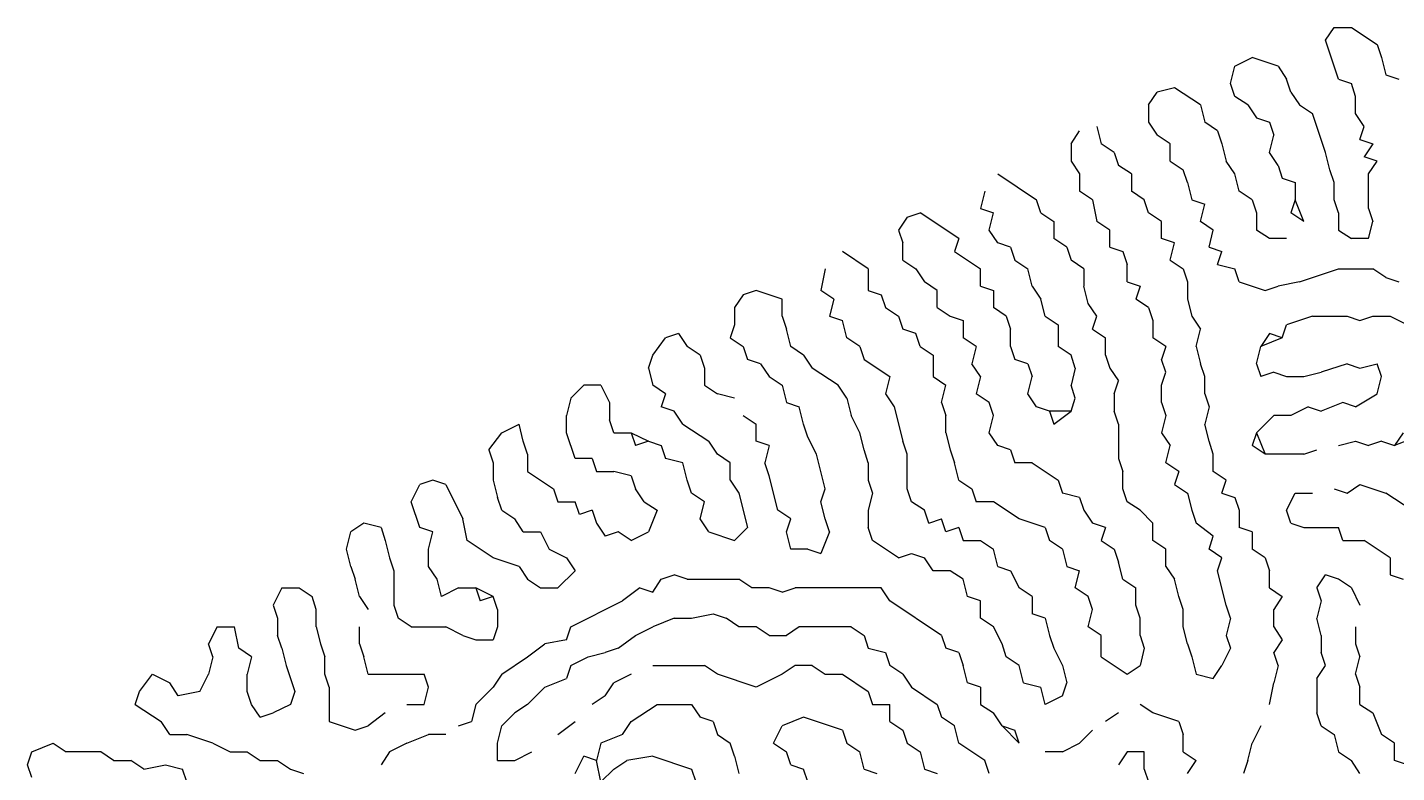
# Model space of a CAD drawing. Extents: x 15 to 2853, y 44 to 1438.
# Drawn here: x 702 to 1019.5, y 1128.2 to 1301 of the extents above; entities that cross this region are included whole.
import ezdxf

# ---------------------------------------------------------------- set-up
doc = ezdxf.new("R2010")
doc.units = 0
doc.layers.add('SKETCH', color=1, linetype='CONTINUOUS')

msp = doc.modelspace()

# ---------------------------------------------------------------- linework, layer by layer
at = {"layer": 'SKETCH'}
for p, q in [((1003, 1298), (1005, 1301)), ((1005, 1301), (1009, 1301)), ((1009, 1301), (1015, 1297)), ((1006, 1289), (1003, 1298)), ((1015, 1297), (1016, 1294)), ((982, 1292), (986, 1294)), ((992, 1292), (986, 1294)), ((1016, 1294), (1017, 1290)), ((981, 1288), (982, 1292)), ((992, 1292), (994, 1289)), ((1017, 1290), (1020, 1289)), ((962, 1283), (964, 1286)), ((968, 1287), (964, 1286)), ((974, 1283), (968, 1287)), ((982, 1285), (981, 1288)), ((995, 1286), (994, 1289)), ((995, 1286), (997, 1283)), ((1006, 1289), (1009, 1288)), ((1010, 1285), (1009, 1288)), ((962, 1283), (962, 1279)), ((974, 1283), (975, 1279)), ((985, 1283), (982, 1285)), ((985, 1283), (987, 1280)), ((997, 1283), (1000, 1281)), ((1010, 1281), (1010, 1285)), ((987, 1280), (990, 1279)), ((1003, 1272), (1000, 1281)), ((1012, 1278), (1010, 1281)), ((944, 1274), (946, 1277)), ((950, 1278), (951, 1274)), ((962, 1279), (964, 1276)), ((978, 1277), (975, 1279)), ((978, 1277), (979, 1274)), ((990, 1279), (991, 1276)), ((1011, 1275), (1012, 1278)), ((944, 1274), (944, 1270)), ((954, 1272), (951, 1274)), ((967, 1274), (964, 1276)), ((967, 1270), (967, 1274)), ((979, 1274), (980, 1270)), ((990, 1272), (991, 1276)), ((1011, 1275), (1014, 1274)), ((1014, 1274), (1012, 1271)), ((944, 1270), (946, 1267)), ((954, 1272), (955, 1269)), ((967, 1270), (970, 1268)), ((982, 1267), (980, 1270)), ((992, 1269), (990, 1272)), ((1004, 1268), (1003, 1272)), ((1015, 1270), (1012, 1271)), ((1013, 1267), (1015, 1270)), ((927, 1267), (936, 1261)), ((946, 1267), (946, 1263)), ((958, 1267), (955, 1269)), ((958, 1267), (958, 1263)), ((971, 1265), (970, 1268)), ((983, 1263), (982, 1267)), ((992, 1269), (993, 1266)), ((1005, 1265), (1004, 1268)), ((1013, 1259), (1013, 1267)), ((971, 1265), (972, 1261)), ((993, 1266), (996, 1265)), ((996, 1265), (996, 1261)), ((1005, 1261), (1005, 1265)), ((924, 1263), (923, 1259)), ((937, 1258), (936, 1261)), ((949, 1261), (946, 1263)), ((949, 1261), (950, 1256)), ((961, 1261), (958, 1263)), ((962, 1258), (961, 1261)), ((972, 1261), (975, 1260)), ((986, 1261), (983, 1263)), ((986, 1261), (987, 1258)), ((996, 1261), (995, 1258)), ((998, 1256), (996, 1261)), ((1006, 1258), (1005, 1261)), ((906, 1257), (909, 1258)), ((918, 1252), (909, 1258)), ((923, 1259), (926, 1258)), ((925, 1254), (926, 1258)), ((937, 1258), (940, 1256)), ((965, 1256), (962, 1258)), ((974, 1256), (975, 1260)), ((987, 1258), (987, 1254)), ((998, 1256), (995, 1258)), ((1006, 1258), (1006, 1254)), ((1013, 1259), (1014, 1256)), ((906, 1257), (904, 1254)), ((940, 1256), (940, 1252)), ((953, 1254), (950, 1256)), ((965, 1252), (965, 1256)), ((977, 1254), (974, 1256)), ((1013, 1252), (1014, 1256)), ((904, 1254), (905, 1251)), ((905, 1247), (905, 1251)), ((918, 1252), (917, 1249)), ((927, 1251), (925, 1254)), ((930, 1250), (927, 1251)), ((943, 1250), (940, 1252)), ((953, 1250), (953, 1254)), ((968, 1251), (965, 1252)), ((967, 1247), (968, 1251)), ((976, 1250), (977, 1254)), ((990, 1252), (987, 1254)), ((994, 1252), (990, 1252)), ((1006, 1254), (1009, 1252)), ((1013, 1252), (1009, 1252)), ((897, 1245), (891, 1249)), ((917, 1249), (923, 1245)), ((930, 1250), (931, 1247)), ((943, 1250), (944, 1247)), ((953, 1250), (956, 1249)), ((956, 1249), (957, 1246)), ((976, 1250), (979, 1249)), ((978, 1246), (979, 1249)), ((887, 1245), (886, 1240)), ((897, 1245), (897, 1240)), ((905, 1247), (908, 1245)), ((908, 1245), (910, 1242)), ((923, 1241), (923, 1245)), ((931, 1247), (934, 1245)), ((935, 1241), (934, 1245)), ((947, 1245), (944, 1247)), ((947, 1245), (947, 1241)), ((957, 1242), (957, 1246)), ((967, 1247), (970, 1245)), ((970, 1245), (971, 1242)), ((978, 1246), (982, 1245)), ((983, 1242), (982, 1245)), ((997, 1242), (1006, 1245)), ((1006, 1245), (1014, 1245)), ((1017, 1243), (1014, 1245)), ((913, 1240), (910, 1242)), ((957, 1242), (960, 1241)), ((971, 1242), (971, 1238)), ((983, 1242), (989, 1240)), ((997, 1242), (992, 1241)), ((1017, 1243), (1020, 1242)), ((868, 1239), (866, 1236)), ((871, 1240), (868, 1239)), ((877, 1238), (871, 1240)), ((889, 1238), (886, 1240)), ((897, 1240), (900, 1239)), ((900, 1239), (901, 1236)), ((913, 1236), (913, 1240)), ((923, 1241), (926, 1240)), ((926, 1240), (926, 1236)), ((935, 1241), (937, 1238)), ((948, 1237), (947, 1241)), ((960, 1241), (959, 1238)), ((989, 1240), (992, 1241)), ((866, 1236), (866, 1232)), ((877, 1234), (877, 1238)), ((889, 1238), (888, 1234)), ((901, 1236), (904, 1234)), ((913, 1236), (916, 1234)), ((929, 1234), (926, 1236)), ((938, 1234), (937, 1238)), ((950, 1234), (948, 1237)), ((962, 1236), (959, 1238)), ((962, 1236), (963, 1233)), ((971, 1238), (972, 1234)), ((866, 1232), (865, 1229)), ((877, 1234), (878, 1231)), ((888, 1234), (891, 1233)), ((892, 1229), (891, 1233)), ((904, 1234), (905, 1231)), ((916, 1234), (919, 1233)), ((919, 1233), (919, 1229)), ((929, 1234), (930, 1231)), ((938, 1234), (941, 1232)), ((941, 1232), (941, 1227)), ((949, 1231), (950, 1234)), ((963, 1233), (963, 1229)), ((972, 1234), (974, 1231)), ((993, 1229), (994, 1232)), ((1000, 1234), (994, 1232)), ((1000, 1234), (1008, 1234)), ((1008, 1234), (1011, 1233)), ((1011, 1233), (1014, 1234)), ((1014, 1234), (1018, 1234)), ((1018, 1234), (1022, 1232)), ((847, 1225), (850, 1229)), ((853, 1230), (850, 1229)), ((853, 1230), (855, 1227)), ((865, 1229), (868, 1227)), ((879, 1227), (878, 1231)), ((895, 1227), (892, 1229)), ((908, 1230), (905, 1231)), ((909, 1227), (908, 1230)), ((922, 1227), (919, 1229)), ((930, 1227), (930, 1231)), ((949, 1231), (952, 1229)), ((952, 1225), (952, 1229)), ((966, 1227), (963, 1229)), ((973, 1227), (974, 1231)), ((990, 1230), (988, 1227)), ((993, 1229), (988, 1227)), ((993, 1229), (990, 1230)), ((858, 1225), (855, 1227)), ((868, 1227), (869, 1224)), ((882, 1225), (879, 1227)), ((895, 1227), (896, 1224)), ((909, 1227), (912, 1225)), ((922, 1227), (921, 1223)), ((930, 1227), (931, 1224)), ((944, 1225), (941, 1227)), ((966, 1227), (965, 1224)), ((973, 1227), (974, 1223)), ((987, 1223), (988, 1227)), ((846, 1222), (847, 1225)), ((858, 1225), (859, 1222)), ((872, 1223), (869, 1224)), ((872, 1223), (874, 1220)), ((882, 1225), (884, 1222)), ((896, 1224), (902, 1220)), ((912, 1225), (912, 1220)), ((923, 1220), (921, 1223)), ((934, 1223), (931, 1224)), ((934, 1223), (935, 1220)), ((945, 1222), (944, 1225)), ((952, 1225), (953, 1222)), ((966, 1221), (965, 1224)), ((975, 1220), (974, 1223)), ((987, 1223), (988, 1220)), ((1008, 1223), (1002, 1221)), ((1008, 1223), (1011, 1222)), ((1011, 1222), (1015, 1223)), ((1016, 1220), (1015, 1223)), ((846, 1222), (847, 1218)), ((859, 1222), (859, 1218)), ((874, 1220), (877, 1218)), ((890, 1218), (884, 1222)), ((902, 1220), (901, 1216)), ((912, 1220), (915, 1218)), ((923, 1220), (922, 1216)), ((934, 1216), (935, 1220)), ((945, 1222), (944, 1218)), ((953, 1222), (955, 1219)), ((965, 1218), (966, 1221)), ((975, 1216), (975, 1220)), ((991, 1221), (988, 1220)), ((991, 1221), (994, 1220)), ((994, 1220), (998, 1220)), ((998, 1220), (1002, 1221)), ((1015, 1216), (1016, 1220)), ((828, 1215), (831, 1218)), ((835, 1218), (831, 1218)), ((835, 1218), (837, 1214)), ((850, 1216), (847, 1218)), ((859, 1218), (862, 1216)), ((877, 1218), (878, 1214)), ((892, 1215), (890, 1218)), ((914, 1214), (915, 1218)), ((945, 1215), (944, 1218)), ((954, 1216), (955, 1219)), ((965, 1214), (965, 1218)), ((828, 1215), (827, 1211)), ((837, 1214), (837, 1210)), ((850, 1216), (849, 1213)), ((852, 1212), (849, 1213)), ((866, 1215), (862, 1216)), ((878, 1214), (881, 1213)), ((882, 1209), (881, 1213)), ((892, 1215), (893, 1211)), ((901, 1216), (903, 1213)), ((903, 1213), (905, 1205)), ((914, 1214), (915, 1211)), ((925, 1214), (922, 1216)), ((926, 1211), (925, 1214)), ((936, 1213), (934, 1216)), ((939, 1212), (936, 1213)), ((944, 1212), (945, 1215)), ((954, 1216), (954, 1212)), ((965, 1214), (966, 1211)), ((975, 1216), (976, 1213)), ((976, 1213), (975, 1209)), ((999, 1213), (995, 1211)), ((999, 1213), (1002, 1212)), ((1007, 1214), (1002, 1212)), ((1010, 1213), (1007, 1214)), ((1010, 1213), (1015, 1216)), ((827, 1207), (827, 1211)), ((838, 1207), (837, 1210)), ((854, 1209), (852, 1212)), ((868, 1211), (871, 1209)), ((895, 1207), (893, 1211)), ((915, 1207), (915, 1211)), ((925, 1207), (926, 1211)), ((939, 1212), (940, 1209)), ((944, 1212), (939, 1212)), ((940, 1209), (944, 1212)), ((955, 1209), (954, 1212)), ((966, 1211), (965, 1207)), ((991, 1211), (987, 1207)), ((995, 1211), (991, 1211)), ((809, 1203), (812, 1207)), ((812, 1207), (816, 1209)), ((817, 1205), (816, 1209)), ((829, 1201), (827, 1207)), ((838, 1207), (842, 1207)), ((842, 1207), (843, 1204)), ((842, 1207), (846, 1205)), ((854, 1209), (860, 1205)), ((871, 1205), (871, 1209)), ((883, 1206), (882, 1209)), ((896, 1203), (895, 1207)), ((915, 1207), (916, 1203)), ((927, 1204), (925, 1207)), ((955, 1209), (955, 1201)), ((965, 1207), (967, 1204)), ((976, 1205), (975, 1209)), ((987, 1207), (986, 1204)), ((987, 1207), (989, 1202)), ((1021, 1207), (1019, 1204)), ((818, 1202), (817, 1205)), ((846, 1205), (843, 1204)), ((846, 1205), (849, 1204)), ((849, 1204), (850, 1201)), ((862, 1202), (860, 1205)), ((874, 1204), (871, 1205)), ((874, 1204), (873, 1200)), ((885, 1202), (883, 1206)), ((906, 1202), (905, 1205)), ((930, 1203), (927, 1204)), ((966, 1200), (967, 1204)), ((977, 1202), (976, 1205)), ((989, 1202), (986, 1204)), ((1006, 1204), (1010, 1205)), ((1010, 1205), (1013, 1204)), ((1016, 1205), (1013, 1204)), ((1016, 1205), (1019, 1204)), ((1024, 1206), (1019, 1204)), ((809, 1203), (810, 1200)), ((818, 1202), (818, 1198)), ((833, 1201), (829, 1201)), ((833, 1201), (834, 1198)), ((854, 1200), (850, 1201)), ((865, 1200), (862, 1202)), ((887, 1194), (885, 1202)), ((897, 1200), (896, 1203)), ((906, 1194), (906, 1202)), ((916, 1203), (917, 1200)), ((930, 1203), (931, 1200)), ((955, 1201), (956, 1198)), ((977, 1198), (977, 1202)), ((998, 1202), (989, 1202)), ((998, 1202), (1001, 1203)), ((810, 1200), (810, 1196)), ((818, 1198), (824, 1194)), ((834, 1198), (838, 1198)), ((842, 1197), (838, 1198)), ((842, 1197), (843, 1194)), ((855, 1196), (854, 1200)), ((865, 1196), (865, 1200)), ((874, 1197), (873, 1200)), ((876, 1189), (874, 1197)), ((897, 1200), (897, 1196)), ((918, 1196), (917, 1200)), ((935, 1200), (931, 1200)), ((935, 1200), (941, 1196)), ((956, 1194), (956, 1198)), ((969, 1198), (966, 1200)), ((969, 1198), (968, 1195)), ((980, 1196), (977, 1198)), ((791, 1191), (793, 1195)), ((796, 1196), (793, 1195)), ((799, 1195), (796, 1196)), ((799, 1195), (803, 1187)), ((810, 1196), (811, 1192)), ((824, 1194), (825, 1191)), ((845, 1191), (843, 1194)), ((856, 1193), (855, 1196)), ((865, 1196), (867, 1193)), ((886, 1191), (887, 1194)), ((897, 1196), (898, 1193)), ((907, 1191), (906, 1194)), ((918, 1196), (921, 1194)), ((921, 1194), (922, 1191)), ((941, 1196), (942, 1193)), ((957, 1191), (956, 1194)), ((968, 1195), (971, 1193)), ((979, 1193), (980, 1196)), ((1005, 1194), (1008, 1193)), ((1008, 1193), (1011, 1195)), ((1011, 1195), (1017, 1193)), ((793, 1185), (791, 1191)), ((812, 1189), (811, 1192)), ((825, 1191), (829, 1191)), ((830, 1188), (829, 1191)), ((845, 1191), (848, 1189)), ((859, 1191), (856, 1193)), ((858, 1187), (859, 1191)), ((867, 1193), (869, 1185)), ((887, 1187), (886, 1191)), ((898, 1193), (897, 1189)), ((910, 1189), (907, 1191)), ((926, 1191), (922, 1191)), ((932, 1187), (926, 1191)), ((946, 1192), (942, 1193)), ((946, 1192), (947, 1189)), ((960, 1189), (957, 1191)), ((971, 1193), (972, 1189)), ((979, 1193), (982, 1192)), ((982, 1192), (983, 1189)), ((994, 1189), (996, 1193)), ((996, 1193), (1000, 1193)), ((1023, 1189), (1017, 1193)), ((812, 1189), (815, 1187)), ((833, 1189), (830, 1188)), ((833, 1189), (834, 1186)), ((848, 1189), (846, 1184)), ((879, 1187), (876, 1189)), ((897, 1189), (897, 1185)), ((911, 1186), (910, 1189)), ((947, 1189), (949, 1186)), ((963, 1186), (960, 1189)), ((972, 1189), (973, 1186)), ((983, 1189), (983, 1185)), ((995, 1186), (994, 1189)), ((780, 1186), (777, 1184)), ((784, 1185), (780, 1186)), ((784, 1185), (785, 1182)), ((796, 1184), (793, 1185)), ((804, 1182), (803, 1187)), ((817, 1184), (815, 1187)), ((834, 1186), (836, 1183)), ((860, 1184), (858, 1187)), ((866, 1182), (869, 1185)), ((878, 1184), (879, 1187)), ((888, 1184), (887, 1187)), ((898, 1182), (897, 1185)), ((911, 1186), (914, 1187)), ((915, 1184), (914, 1187)), ((918, 1185), (915, 1184)), ((918, 1185), (919, 1182)), ((938, 1185), (932, 1187)), ((938, 1185), (939, 1182)), ((952, 1185), (949, 1186)), ((952, 1185), (951, 1182)), ((963, 1182), (963, 1186)), ((977, 1183), (973, 1186)), ((986, 1184), (983, 1185)), ((995, 1186), (998, 1185)), ((998, 1185), (1006, 1185)), ((1007, 1182), (1006, 1185)), ((776, 1180), (777, 1184)), ((785, 1182), (786, 1178)), ((795, 1180), (796, 1184)), ((810, 1178), (804, 1182)), ((817, 1184), (821, 1184)), ((821, 1184), (823, 1180)), ((839, 1184), (836, 1183)), ((842, 1182), (839, 1184)), ((842, 1182), (846, 1184)), ((860, 1184), (866, 1182)), ((879, 1180), (878, 1184)), ((888, 1184), (886, 1179)), ((904, 1178), (898, 1182)), ((919, 1182), (923, 1182)), ((923, 1182), (926, 1180)), ((942, 1180), (939, 1182)), ((951, 1182), (954, 1180)), ((966, 1180), (963, 1182)), ((976, 1180), (977, 1183)), ((986, 1184), (986, 1180)), ((1007, 1182), (1012, 1182)), ((1018, 1178), (1012, 1182)), ((777, 1176), (776, 1180)), ((786, 1178), (787, 1175)), ((795, 1176), (795, 1180)), ((816, 1176), (810, 1178)), ((823, 1180), (827, 1178)), ((827, 1178), (829, 1175)), ((883, 1180), (879, 1180)), ((883, 1180), (886, 1179)), ((904, 1178), (907, 1179)), ((907, 1179), (910, 1178)), ((912, 1175), (910, 1178)), ((927, 1176), (926, 1180)), ((942, 1180), (943, 1176)), ((954, 1180), (955, 1177)), ((966, 1176), (966, 1180)), ((979, 1178), (976, 1180)), ((978, 1175), (979, 1178)), ((989, 1178), (986, 1180)), ((989, 1178), (990, 1175)), ((1018, 1178), (1018, 1174)), ((777, 1176), (778, 1173)), ((787, 1175), (787, 1167)), ((797, 1173), (795, 1176)), ((816, 1176), (818, 1173)), ((829, 1175), (825, 1171)), ((916, 1175), (912, 1175)), ((919, 1173), (916, 1175)), ((927, 1176), (930, 1175)), ((930, 1175), (932, 1171)), ((943, 1176), (946, 1175)), ((945, 1171), (946, 1175)), ((956, 1173), (955, 1177)), ((966, 1176), (968, 1173)), ((980, 1167), (978, 1175)), ((990, 1171), (990, 1175)), ((779, 1169), (778, 1173)), ((798, 1169), (797, 1173)), ((818, 1173), (821, 1171)), ((847, 1170), (849, 1173)), ((849, 1173), (852, 1174)), ((855, 1173), (852, 1174)), ((855, 1173), (867, 1173)), ((870, 1171), (867, 1173)), ((920, 1169), (919, 1173)), ((956, 1173), (959, 1171)), ((969, 1169), (968, 1173)), ((1001, 1171), (1003, 1174)), ((1006, 1173), (1003, 1174)), ((1009, 1171), (1006, 1173)), ((1018, 1174), (1021, 1173)), ((761, 1171), (759, 1167)), ((761, 1171), (765, 1171)), ((765, 1171), (768, 1169)), ((769, 1166), (768, 1169)), ((779, 1169), (781, 1166)), ((802, 1171), (798, 1169)), ((802, 1171), (806, 1171)), ((810, 1169), (806, 1171)), ((806, 1171), (807, 1168)), ((810, 1169), (807, 1168)), ((811, 1166), (810, 1169)), ((821, 1171), (825, 1171)), ((844, 1171), (840, 1168)), ((844, 1171), (847, 1170)), ((874, 1171), (870, 1171)), ((877, 1170), (874, 1171)), ((877, 1170), (880, 1171)), ((900, 1171), (880, 1171)), ((902, 1168), (900, 1171)), ((923, 1168), (920, 1169)), ((935, 1169), (932, 1171)), ((935, 1169), (935, 1165)), ((948, 1169), (945, 1171)), ((949, 1166), (948, 1169)), ((959, 1167), (959, 1171)), ((970, 1166), (969, 1169)), ((990, 1171), (993, 1169)), ((993, 1169), (991, 1166)), ((1001, 1171), (1002, 1168)), ((1009, 1171), (1011, 1167)), ((759, 1167), (760, 1164)), ((769, 1162), (769, 1166)), ((787, 1167), (788, 1164)), ((811, 1166), (811, 1162)), ((828, 1162), (840, 1168)), ((914, 1160), (902, 1168)), ((923, 1164), (923, 1168)), ((948, 1162), (949, 1166)), ((960, 1164), (959, 1167)), ((970, 1162), (970, 1166)), ((981, 1164), (980, 1167)), ((991, 1162), (991, 1166)), ((1002, 1168), (1001, 1164)), ((760, 1164), (760, 1160)), ((791, 1162), (788, 1164)), ((852, 1164), (847, 1162)), ((852, 1164), (856, 1164)), ((856, 1164), (861, 1165)), ((861, 1165), (864, 1164)), ((867, 1162), (864, 1164)), ((926, 1162), (923, 1164)), ((938, 1164), (935, 1165)), ((938, 1164), (939, 1160)), ((960, 1160), (960, 1164)), ((981, 1164), (980, 1160)), ((1002, 1160), (1001, 1164)), ((746, 1162), (744, 1158)), ((746, 1162), (750, 1162)), ((751, 1157), (750, 1162)), ((761, 1157), (760, 1160)), ((769, 1162), (770, 1158)), ((779, 1158), (779, 1162)), ((791, 1162), (799, 1162)), ((803, 1160), (799, 1162)), ((803, 1160), (806, 1159)), ((806, 1159), (810, 1159)), ((811, 1162), (810, 1159)), ((827, 1159), (822, 1158)), ((827, 1159), (828, 1162)), ((839, 1157), (843, 1160)), ((843, 1160), (847, 1162)), ((871, 1162), (867, 1162)), ((874, 1160), (871, 1162)), ((874, 1160), (878, 1160)), ((881, 1162), (878, 1160)), ((893, 1162), (881, 1162)), ((893, 1162), (896, 1160)), ((896, 1160), (897, 1157)), ((914, 1160), (915, 1157)), ((928, 1158), (926, 1162)), ((939, 1160), (940, 1157)), ((951, 1160), (948, 1162)), ((951, 1155), (951, 1160)), ((960, 1160), (961, 1157)), ((971, 1158), (970, 1162)), ((980, 1160), (981, 1157)), ((991, 1162), (993, 1159)), ((993, 1159), (991, 1156)), ((1002, 1160), (1002, 1156)), ((1010, 1162), (1010, 1158)), ((745, 1155), (744, 1158)), ((754, 1155), (751, 1157)), ((761, 1157), (762, 1153)), ((770, 1158), (771, 1155)), ((779, 1158), (780, 1155)), ((818, 1155), (822, 1158)), ((832, 1155), (836, 1156)), ((839, 1157), (836, 1156)), ((897, 1157), (901, 1156)), ((901, 1156), (902, 1153)), ((918, 1156), (915, 1157)), ((918, 1156), (919, 1153)), ((929, 1155), (928, 1158)), ((940, 1157), (942, 1153)), ((961, 1157), (960, 1153)), ((971, 1158), (972, 1155)), ((981, 1157), (979, 1153)), ((992, 1153), (991, 1156)), ((1003, 1153), (1002, 1156)), ((1010, 1158), (1011, 1155)), ((745, 1155), (744, 1151)), ((754, 1155), (753, 1151)), ((762, 1153), (764, 1147)), ((771, 1151), (771, 1155)), ((781, 1151), (780, 1155)), ((812, 1151), (818, 1155)), ((828, 1153), (827, 1150)), ((828, 1153), (832, 1155)), ((847, 1153), (859, 1153)), ((862, 1151), (859, 1153)), ((880, 1153), (877, 1151)), ((884, 1153), (880, 1153)), ((884, 1153), (887, 1151)), ((905, 1151), (902, 1153)), ((920, 1149), (919, 1153)), ((932, 1153), (929, 1155)), ((933, 1149), (932, 1153)), ((942, 1153), (943, 1149)), ((951, 1155), (957, 1151)), ((957, 1151), (960, 1153)), ((972, 1155), (973, 1151)), ((977, 1150), (979, 1153)), ((992, 1153), (991, 1149)), ((1001, 1150), (1003, 1153)), ((1010, 1151), (1011, 1155)), ((728, 1147), (731, 1151)), ((731, 1151), (735, 1149)), ((742, 1147), (744, 1151)), ((753, 1147), (753, 1151)), ((772, 1148), (771, 1151)), ((781, 1151), (794, 1151)), ((795, 1148), (794, 1151)), ((812, 1151), (810, 1148)), ((822, 1148), (827, 1150)), ((842, 1151), (838, 1149)), ((871, 1148), (862, 1151)), ((877, 1151), (871, 1148)), ((887, 1151), (891, 1151)), ((891, 1151), (897, 1147)), ((905, 1151), (907, 1148)), ((973, 1151), (977, 1150)), ((1001, 1150), (1001, 1142)), ((1010, 1151), (1011, 1148)), ((727, 1144), (728, 1147)), ((737, 1146), (735, 1149)), ((742, 1147), (737, 1146)), ((754, 1144), (753, 1147)), ((764, 1147), (763, 1144)), ((772, 1148), (772, 1140)), ((794, 1144), (795, 1148)), ((806, 1144), (810, 1148)), ((818, 1144), (822, 1148)), ((836, 1146), (838, 1149)), ((897, 1147), (898, 1144)), ((907, 1148), (913, 1144)), ((923, 1148), (920, 1149)), ((923, 1148), (923, 1144)), ((933, 1149), (937, 1148)), ((938, 1144), (937, 1148)), ((942, 1146), (943, 1149)), ((990, 1144), (991, 1149)), ((1011, 1144), (1011, 1148)), ((727, 1144), (733, 1140)), ((756, 1141), (754, 1144)), ((763, 1144), (759, 1142)), ((790, 1144), (794, 1144)), ((806, 1144), (805, 1140)), ((818, 1144), (815, 1142)), ((836, 1146), (833, 1144)), ((842, 1140), (848, 1144)), ((848, 1144), (856, 1144)), ((856, 1144), (858, 1141)), ((898, 1144), (902, 1144)), ((902, 1140), (902, 1144)), ((913, 1144), (914, 1141)), ((923, 1144), (926, 1142)), ((942, 1146), (938, 1144)), ((963, 1142), (960, 1144)), ((1011, 1144), (1014, 1142)), ((735, 1137), (733, 1140)), ((756, 1141), (759, 1142)), ((772, 1140), (778, 1138)), ((785, 1142), (781, 1139)), ((802, 1139), (805, 1140)), ((812, 1139), (815, 1142)), ((825, 1137), (829, 1140)), ((840, 1137), (842, 1140)), ((861, 1140), (858, 1141)), ((861, 1140), (862, 1137)), ((882, 1141), (877, 1139)), ((891, 1138), (882, 1141)), ((902, 1140), (905, 1138)), ((917, 1139), (914, 1141)), ((928, 1139), (926, 1142)), ((955, 1142), (952, 1140)), ((969, 1140), (963, 1142)), ((969, 1140), (970, 1137)), ((1002, 1139), (1001, 1142)), ((1014, 1142), (1016, 1137)), ((735, 1137), (739, 1137)), ((745, 1135), (739, 1137)), ((778, 1138), (781, 1139)), ((790, 1135), (795, 1137)), ((799, 1137), (795, 1137)), ((811, 1135), (812, 1139)), ((840, 1137), (835, 1135)), ((862, 1137), (865, 1135)), ((875, 1135), (877, 1139)), ((891, 1138), (892, 1135)), ((905, 1138), (906, 1135)), ((918, 1135), (917, 1139)), ((928, 1139), (931, 1138)), ((932, 1135), (928, 1139)), ((932, 1135), (931, 1138)), ((949, 1138), (946, 1135)), ((970, 1133), (970, 1137)), ((988, 1139), (986, 1135)), ((1002, 1139), (1005, 1137)), ((1005, 1137), (1006, 1133)), ((1019, 1135), (1016, 1137)), ((703, 1133), (708, 1135)), ((708, 1135), (711, 1133)), ((745, 1135), (749, 1133)), ((790, 1135), (786, 1133)), ((811, 1131), (811, 1135)), ((835, 1135), (834, 1131)), ((866, 1132), (865, 1135)), ((875, 1135), (878, 1133)), ((892, 1135), (895, 1133)), ((906, 1135), (909, 1133)), ((924, 1131), (918, 1135)), ((942, 1133), (946, 1135)), ((985, 1131), (986, 1135)), ((1019, 1131), (1019, 1135)), ((702, 1130), (703, 1133)), ((719, 1133), (711, 1133)), ((722, 1131), (719, 1133)), ((722, 1131), (726, 1131)), ((729, 1129), (726, 1131)), ((749, 1133), (753, 1133)), ((753, 1133), (756, 1131)), ((756, 1131), (760, 1131)), ((760, 1131), (763, 1129)), ((786, 1133), (784, 1130)), ((811, 1131), (815, 1131)), ((815, 1131), (819, 1133)), ((829, 1128), (831, 1132)), ((834, 1131), (831, 1132)), ((835, 1126), (834, 1131)), ((838, 1129), (841, 1131)), ((847, 1132), (841, 1131)), ((847, 1132), (856, 1129)), ((866, 1132), (867, 1128)), ((879, 1130), (878, 1133)), ((896, 1129), (895, 1133)), ((909, 1133), (910, 1129)), ((925, 1128), (924, 1131)), ((942, 1133), (938, 1133)), ((957, 1133), (955, 1130)), ((961, 1133), (957, 1133)), ((961, 1129), (961, 1133)), ((970, 1133), (973, 1131)), ((971, 1128), (973, 1131)), ((985, 1131), (984, 1128)), ((1006, 1133), (1009, 1131)), ((1011, 1128), (1009, 1131)), ((1022, 1130), (1019, 1131)), ((703, 1127), (702, 1130)), ((729, 1129), (734, 1130)), ((734, 1130), (738, 1129)), ((739, 1126), (738, 1129)), ((763, 1129), (766, 1128)), ((835, 1126), (838, 1129)), ((856, 1129), (857, 1126)), ((879, 1130), (882, 1129)), ((883, 1126), (882, 1129)), ((896, 1129), (899, 1128)), ((910, 1129), (913, 1128)), ((961, 1129), (962, 1126))]:
    msp.add_line(p, q, dxfattribs=at)

doc.saveas('drawing.dxf')
